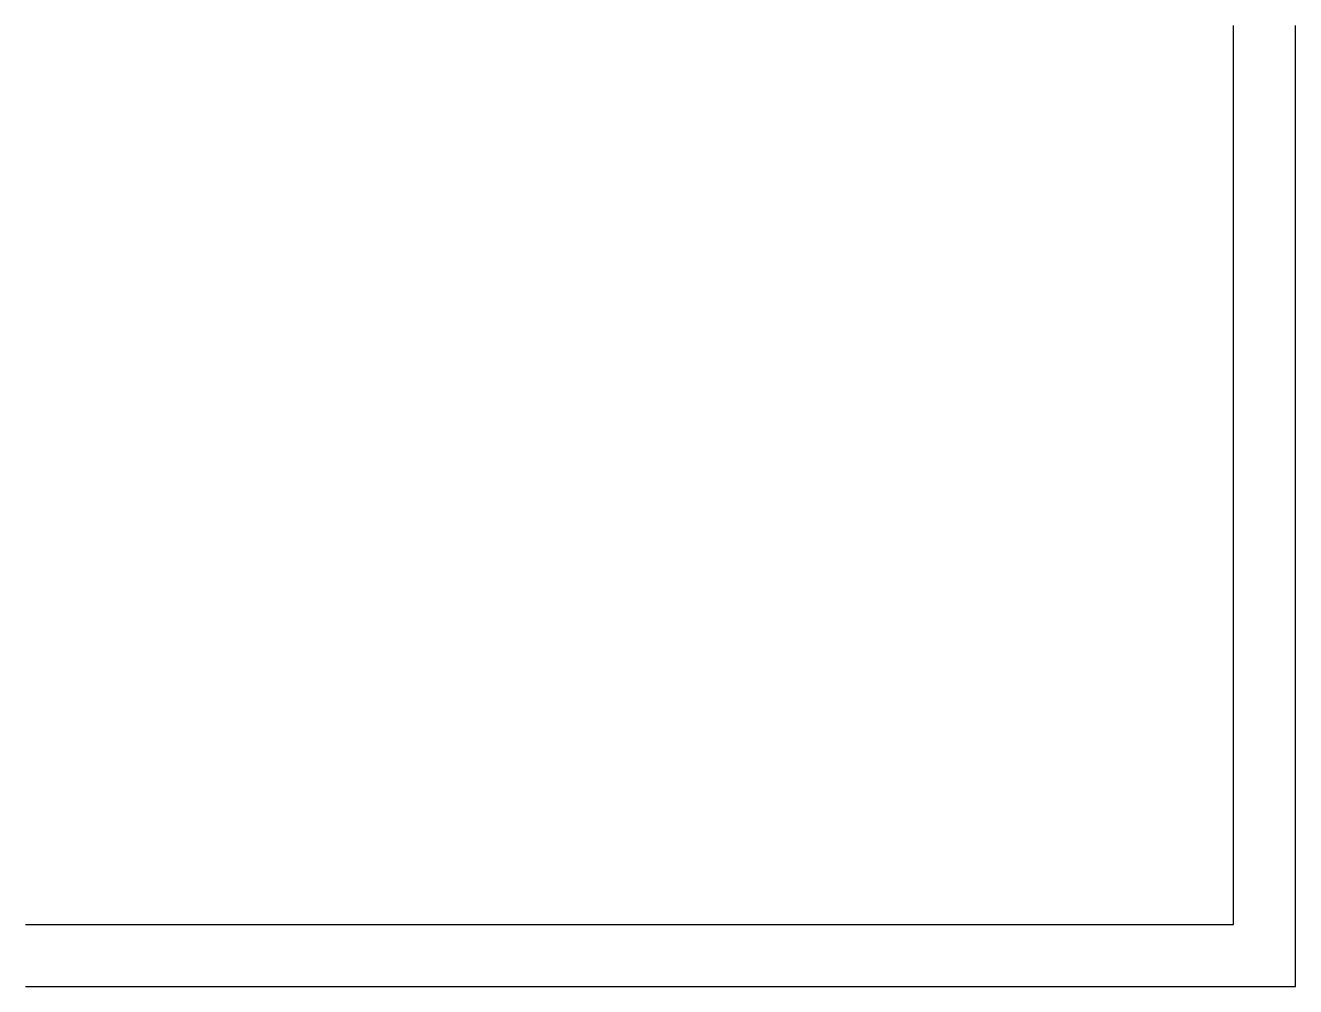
# Model space of a CAD drawing. Header units: millimetres. Extents: x 0 to 410, y -10 to 300.
import ezdxf

# ---------------------------------------------------------------- set-up
doc = ezdxf.new("R2010")
doc.units = ezdxf.units.MM

msp = doc.modelspace()

# ---------------------------------------------------------------- linework, layer by layer
for p, q in [((390, 10), (390, 300)), ((410, -10), (410, 300)), ((0, 10), (390, 10)), ((0, -10), (410, -10))]:
    msp.add_line(p, q)

doc.saveas('drawing.dxf')
